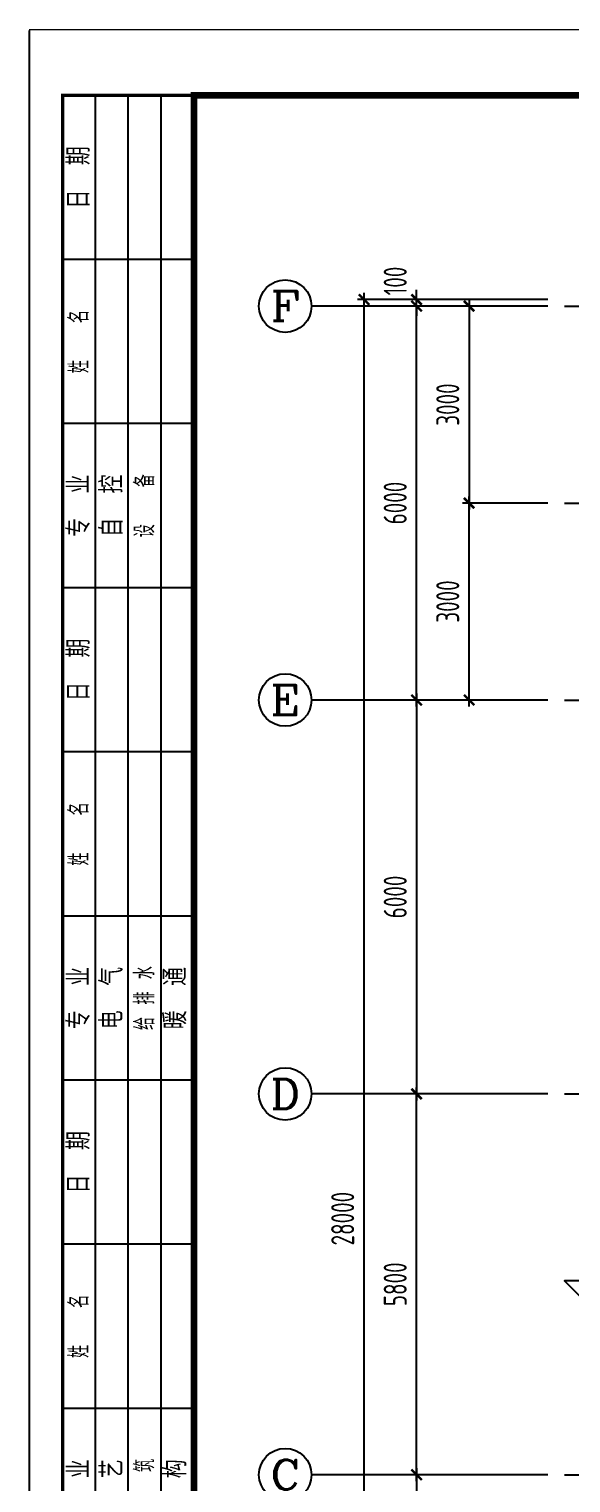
# Model space of a CAD drawing. Extents: x 297659 to 993057, y 192802 to 252212.
# Drawn here: x 804837 to 813087, y 212687 to 234832 of the extents above; entities that cross this region are included whole.
import ezdxf
from ezdxf.enums import TextEntityAlignment as Align

# ---------------------------------------------------------------- set-up
doc = ezdxf.new("R2010")
doc.units = 0
doc.header["$LTSCALE"] = 1000
doc.linetypes.add('DOTE', pattern=[2.42, 2, -0.2, 0.02, -0.2])
doc.layers.get('0').update_dxf_attribs({"linetype": 'CONTINUOUS'})
doc.layers.get('DEFPOINTS').update_dxf_attribs({"linetype": 'CONTINUOUS'})
for name, color, linetype in [('AXIS', 8, 'DOTE'), ('AXIS_DIM', 3, 'CONTINUOUS'), ('AXIS_TEXT', 3, 'CONTINUOUS'), ('FRAME', 3, 'CONTINUOUS'), ('THIN', 7, 'CONTINUOUS'), ('填充', 8, 'CONTINUOUS'), ('第三道尺寸线', 4, 'CONTINUOUS')]:
    doc.layers.add(name, color=color, linetype=linetype)
doc.styles.add('_AXIS', font='complex.shx', dxfattribs={"bigfont": 'gbcbig.shx'})
doc.styles.add('COMPLEX', font='COMPLEX')
doc.styles.add('DXFS', font='txt.shx', dxfattribs={"width": 0.7, "bigfont": 'dxfs.shx'})
doc.styles.add('TSSD_Dimension', font='tssdeng.shx', dxfattribs={"width": 0.7, "bigfont": 'hztxt.shx'})
doc.dimstyles.new('TSSD_100_100', dxfattribs={"dimtxt": 350, "dimasz": 150, "dimexe": 100, "dimexo": 250, "dimgap": 150, "dimtad": 1, "dimdec": 0, "dimzin": 0, "dimdsep": 46, "dimtxsty": 'TSSD_Dimension', "dimblk": 'ARCHTICK', "dimcen": 0, "dimdle": 100, "dimclrd": 3, "dimclre": 3, "dimclrt": 7, "dimadec": 0, "dimazin": 0, "dimtfac": 1, "dimtdec": 0, "dimtix": 1, "dimtmove": 2, "dimatfit": 3, "dimfxl": 100, "dimtolj": 1, "dimtzin": 0, "dimarcsym": 0})

# ---------------------------------------------------------------- blocks, each defined once
blk = doc.blocks.new('_ARCHTICK')
at = {"color": 0}
blk.add_lwpolyline([(-0.53, -0.53, 0.25, 0.25, 0), (0.53, 0.53, 0.5, 0.5, 0)], format="xyseb", dxfattribs=at)
blk = doc.blocks.new('*D126')
at = {"layer": 'AXIS_DIM', "color": 3, "lineweight": -2}
for p, q in [((810737, 212912), (810737, 208712)), ((812737, 212812), (810637, 212812)), ((812737, 208812), (810637, 208812))]:
    blk.add_line(p, q, dxfattribs=at)
at = {"layer": 'DEFPOINTS', "color": 0}
for p in [(812987, 212812), (810737, 208812), (812987, 208812)]:
    blk.add_point(p, dxfattribs=at)
at = {"layer": 'AXIS_DIM', "color": 3, "lineweight": -2, "xscale": 150, "yscale": 150, "zscale": 150}
for p, rotation in [((810737, 212812), 90), ((810737, 208812), 270)]:
    blk.add_blockref('_ARCHTICK', p, dxfattribs=dict(at, rotation=rotation))
at = {"layer": 'AXIS_DIM', "color": 7, "insert": (810412, 210812), "char_height": 350, "attachment_point": 5, "rotation": 90, "style": 'TSSD_Dimension'}
blk.add_mtext('\\A1;4000', dxfattribs=at)
blk = doc.blocks.new('*D127')
at = {"layer": 'AXIS_DIM', "color": 3, "lineweight": -2}
for p, q in [((812737, 224612), (810637, 224612)), ((810737, 224712), (810737, 218512)), ((812737, 218612), (810637, 218612))]:
    blk.add_line(p, q, dxfattribs=at)
at = {"layer": 'DEFPOINTS', "color": 0}
for p in [(812987, 224612), (810737, 218612), (812987, 218612)]:
    blk.add_point(p, dxfattribs=at)
at = {"layer": 'AXIS_DIM', "color": 3, "lineweight": -2, "xscale": 150, "yscale": 150, "zscale": 150}
for p, rotation in [((810737, 224612), 90), ((810737, 218612), 270)]:
    blk.add_blockref('_ARCHTICK', p, dxfattribs=dict(at, rotation=rotation))
at = {"layer": 'AXIS_DIM', "color": 7, "insert": (810412, 221612), "char_height": 350, "attachment_point": 5, "rotation": 90, "style": 'TSSD_Dimension'}
blk.add_mtext('\\A1;6000', dxfattribs=at)
blk = doc.blocks.new('*D128')
at = {"layer": 'AXIS_DIM', "color": 3, "lineweight": -2}
for p, q in [((809937, 202612), (809937, 230812)), ((812737, 230712), (809837, 230712)), ((812737, 202712), (809837, 202712))]:
    blk.add_line(p, q, dxfattribs=at)
at = {"layer": 'DEFPOINTS', "color": 0}
for p in [(809937, 230712), (812987, 230712), (812987, 202712)]:
    blk.add_point(p, dxfattribs=at)
at = {"layer": 'AXIS_DIM', "color": 3, "lineweight": -2, "xscale": 150, "yscale": 150, "zscale": 150}
for p, rotation in [((809937, 230712), 90), ((809937, 202712), 270)]:
    blk.add_blockref('_ARCHTICK', p, dxfattribs=dict(at, rotation=rotation))
at = {"layer": 'AXIS_DIM', "color": 7, "insert": (809612, 216712), "char_height": 350, "attachment_point": 5, "rotation": 90, "style": 'TSSD_Dimension'}
blk.add_mtext('\\A1;28000', dxfattribs=at)
blk = doc.blocks.new('*D130')
at = {"layer": 'AXIS_DIM', "color": 3, "lineweight": -2}
for p, q in [((810737, 230712), (810737, 230862)), ((812737, 230712), (810637, 230712)), ((812737, 230612), (810637, 230612)), ((810737, 230612), (810737, 230712)), ((810737, 230612), (810737, 230462))]:
    blk.add_line(p, q, dxfattribs=at)
at = {"layer": 'DEFPOINTS', "color": 0}
for p in [(810737, 230712), (812987, 230712), (812987, 230612)]:
    blk.add_point(p, dxfattribs=at)
at = {"layer": 'AXIS_DIM', "color": 3, "lineweight": -2, "xscale": 150, "yscale": 150, "zscale": 150}
for p, rotation in [((810737, 230712), 270), ((810737, 230612), 90)]:
    blk.add_blockref('_ARCHTICK', p, dxfattribs=dict(at, rotation=rotation))
at = {"layer": 'AXIS_DIM', "color": 7, "insert": (810412, 230994), "char_height": 350, "attachment_point": 5, "rotation": 90, "style": 'TSSD_Dimension'}
blk.add_mtext('\\A1;100', dxfattribs=at)
blk = doc.blocks.new('_AXISO')
blk.add_circle((0, 0), 0.5)
at = {"layer": 'AXIS_TEXT', "style": 'COMPLEX', "width": 1.041667}
blk.add_attdef('A', text='', height=0.56, dxfattribs=at).set_placement((-0.25, -0.28), (0.25, -0.28), align=Align.FIT)
blk = doc.blocks.new('*D131')
at = {"layer": 'AXIS_DIM', "color": 3, "lineweight": -2}
for p, q in [((812737, 218612), (810637, 218612)), ((810737, 212712), (810737, 218712)), ((812737, 212812), (810637, 212812))]:
    blk.add_line(p, q, dxfattribs=at)
at = {"layer": 'DEFPOINTS', "color": 0}
for p in [(810737, 218612), (812987, 218612), (812987, 212812)]:
    blk.add_point(p, dxfattribs=at)
at = {"layer": 'AXIS_DIM', "color": 3, "lineweight": -2, "xscale": 150, "yscale": 150, "zscale": 150}
for p, rotation in [((810737, 218612), 90), ((810737, 212812), 270)]:
    blk.add_blockref('_ARCHTICK', p, dxfattribs=dict(at, rotation=rotation))
at = {"layer": 'AXIS_DIM', "color": 7, "insert": (810412, 215712), "char_height": 350, "attachment_point": 5, "rotation": 90, "style": 'TSSD_Dimension'}
blk.add_mtext('\\A1;5800', dxfattribs=at)
blk = doc.blocks.new('*D137')
at = {"layer": 'AXIS_DIM', "color": 3, "lineweight": -2}
for p, q in [((812737, 230612), (810637, 230612)), ((810737, 224512), (810737, 230712)), ((812737, 224612), (810637, 224612))]:
    blk.add_line(p, q, dxfattribs=at)
at = {"layer": 'DEFPOINTS', "color": 0}
for p in [(810737, 230612), (812987, 230612), (812987, 224612)]:
    blk.add_point(p, dxfattribs=at)
at = {"layer": 'AXIS_DIM', "color": 3, "lineweight": -2, "xscale": 150, "yscale": 150, "zscale": 150}
for p, rotation in [((810737, 230612), 90), ((810737, 224612), 270)]:
    blk.add_blockref('_ARCHTICK', p, dxfattribs=dict(at, rotation=rotation))
at = {"layer": 'AXIS_DIM', "color": 7, "insert": (810412, 227612), "char_height": 350, "attachment_point": 5, "rotation": 90, "style": 'TSSD_Dimension'}
blk.add_mtext('\\A1;6000', dxfattribs=at)
blk = doc.blocks.new('*D146')
at = {"layer": 'DEFPOINTS', "color": 0}
for p in [(811537, 227612), (812987, 227612), (812987, 224612)]:
    blk.add_point(p, dxfattribs=at)
at = {"layer": '第三道尺寸线', "color": 3, "lineweight": -2}
for p, q in [((811537, 224512), (811537, 227712)), ((812737, 227612), (811437, 227612)), ((812737, 224612), (811437, 224612))]:
    blk.add_line(p, q, dxfattribs=at)
at = {"layer": '第三道尺寸线', "color": 3, "lineweight": -2, "xscale": 150, "yscale": 150, "zscale": 150}
for p, rotation in [((811537, 227612), 90), ((811537, 224612), 270)]:
    blk.add_blockref('_ARCHTICK', p, dxfattribs=dict(at, rotation=rotation))
at = {"layer": '第三道尺寸线', "color": 7, "insert": (811212, 226112), "char_height": 350, "attachment_point": 5, "rotation": 90, "style": 'TSSD_Dimension'}
blk.add_mtext('\\A1;3000', dxfattribs=at)
blk = doc.blocks.new('*D147')
at = {"layer": 'DEFPOINTS', "color": 0}
for p in [(812987, 230612), (811537, 227612), (812987, 227612)]:
    blk.add_point(p, dxfattribs=at)
at = {"layer": '第三道尺寸线', "color": 3, "lineweight": -2}
for p, q in [((812737, 230612), (811437, 230612)), ((811537, 230712), (811537, 227512)), ((812737, 227612), (811437, 227612))]:
    blk.add_line(p, q, dxfattribs=at)
at = {"layer": '第三道尺寸线', "color": 3, "lineweight": -2, "xscale": 150, "yscale": 150, "zscale": 150}
for p, rotation in [((811537, 230612), 90), ((811537, 227612), 270)]:
    blk.add_blockref('_ARCHTICK', p, dxfattribs=dict(at, rotation=rotation))
at = {"layer": '第三道尺寸线', "color": 7, "insert": (811212, 229112), "char_height": 350, "attachment_point": 5, "rotation": 90, "style": 'TSSD_Dimension'}
blk.add_mtext('\\A1;3000', dxfattribs=at)
blk = doc.blocks.new('A$C2F0C53E4')
at = {"layer": 'FRAME', "lineweight": 18}
blk.add_line((0, 0), (0, 42000), dxfattribs=at)
at = {"layer": 'FRAME'}
for points in [[(10, 42010, 20, 20, 0), (10, 10, 20, 20, 0), (59410, 10, 20, 20, 0), (59410, 42010, 20, 20, 0)], [(2510, 41010, 100, 100, 0), (2510, 1010, 100, 100, 0), (58410, 1010, 100, 100, 0), (58410, 41010, 100, 100, 0)]]:
    blk.add_lwpolyline(points, format="xyseb", close=True, dxfattribs=at)
blk.add_lwpolyline([(2510, 41010, 50, 50, 0), (510, 41010, 50, 50, 0), (510, 18510, 50, 50, 0), (2510, 18510, 50, 50, 0)], format="xyseb", dxfattribs=at)
for points in [[(1010, 18510), (1010, 41010)], [(1510, 18510), (1510, 41010)], [(2010, 18510), (2010, 41010)], [(2510, 38510), (510, 38510)], [(2510, 36010), (510, 36010)], [(2510, 33510), (510, 33510)], [(2510, 31010), (510, 31010)], [(2510, 28510), (510, 28510)], [(2510, 26010), (510, 26010)], [(2510, 23510), (510, 23510)], [(2510, 21010), (510, 21010)]]:
    blk.add_lwpolyline(points, dxfattribs=at)
at = {"layer": 'FRAME', "char_height": 300, "attachment_point": 5, "rotation": 90, "style": 'DXFS'}
for s, insert, width in [('{\\f宋体|b0|i0|c134|p2;日\\Ftxt.shx,dxfs.shx|c134;  \\f宋体|b0|i0|c134|p2;期\\P}', (760, 39760), 1132.5), ('姓   名', (760, 37260), 1185), ('{\\f宋体|b0|i0|c134|p2;专\\Ftxt.shx,dxfs.shx|c134;  \\f宋体|b0|i0|c134|p2;业\\P}', (760, 34760), 1203.38), ('{\\f宋体|b0|i0|c134|p2;自\\Ftxt.shx,dxfs.shx|c134;  \\f宋体|b0|i0|c134|p2;控\\P}', (1260, 34760), 1148.25), ('设   备', (1760, 34760), 1227), ('{\\f宋体|b0|i0|c134|p2;日\\Ftxt.shx,dxfs.shx|c134;  \\f宋体|b0|i0|c134|p2;期\\P}', (760, 32260), 1132.5), ('姓   名', (760, 29760), 1185), ('{\\f宋体|b0|i0|c134|p2;专\\Ftxt.shx,dxfs.shx|c134;  \\f宋体|b0|i0|c134|p2;业\\P}', (760, 27260), 1203.38), ('{\\f宋体|b0|i0|c134|p2;电\\Ftxt.shx,dxfs.shx|c134;  \\f宋体|b0|i0|c134|p2;气\\P}', (1260, 27260), 1182.38), ('给 排 水', (1760, 27260), 1352.62), ('{\\f宋体|b0|i0|c134|p2;暖\\Ftxt.shx,dxfs.shx|c134;  \\f宋体|b0|i0|c134|p2;通\\P}', (2230, 27260), 1200.75), ('{\\f宋体|b0|i0|c134|p2;日\\Ftxt.shx,dxfs.shx|c134;  \\f宋体|b0|i0|c134|p2;期\\P}', (760, 24760), 1132.5), ('姓   名', (760, 22260), 1185), ('{\\f宋体|b0|i0|c134|p2;专\\Ftxt.shx,dxfs.shx|c134;  \\f宋体|b0|i0|c134|p2;业\\P}', (760, 19760), 1203.38), ('{\\f宋体|b0|i0|c134|p2;工\\Ftxt.shx,dxfs.shx|c134;  \\f宋体|b0|i0|c134|p2;艺\\P}', (1260, 19760), 1177.12), ('建   筑', (1760, 19760), 1206), ('{\\f宋体|b0|i0|c134|p2;结\\Ftxt.shx,dxfs.shx|c134;  \\f宋体|b0|i0|c134|p2;构\\P}', (2230, 19760), 1192.88)]:
    blk.add_mtext(s, dxfattribs=dict(at, insert=insert, width=width))

msp = doc.modelspace()

# ---------------------------------------------------------------- linework, layer by layer
at = {"layer": 'AXIS'}
for p, q in [((812986.971, 230611.708), (830286.971, 230611.708)), ((812986.971, 227611.708), (830286.971, 227611.708)), ((812986.971, 224611.708), (830286.971, 224611.708)), ((812986.971, 218611.708), (830286.971, 218611.708)), ((812986.971, 212811.708), (830286.971, 212811.708))]:
    msp.add_line(p, q, dxfattribs=at)
at = {"layer": 'AXIS_TEXT'}
for p, q in [((812736.971, 230611.708), (809137.045, 230611.708)), ((812736.971, 224611.708), (809137.045, 224611.708)), ((812736.971, 218611.708), (809137.045, 218611.708)), ((812736.971, 212811.708), (809137.045, 212811.708))]:
    msp.add_line(p, q, dxfattribs=at)
at = {"layer": 'THIN'}
msp.add_lwpolyline([(814265.433, 215763.891), (812986.971, 215763.891), (813286.971, 215463.891), (813586.971, 215763.891)], dxfattribs=at)

# ---------------------------------------------------------------- block references
at = {"layer": 'AXIS_TEXT'}
ref = msp.add_blockref('_AXISO', (808737.045, 230611.708), dxfattribs=dict(at, xscale=800, yscale=800, zscale=800))
ref.add_attrib('A', 'F', dxfattribs={"height": 452.548, "style": '_AXIS', "width": 1.3125}).set_placement((808510.771, 230385.434), (808963.319, 230385.434), align=Align.FIT)
ref = msp.add_blockref('_AXISO', (808737.045, 224611.708), dxfattribs=dict(at, xscale=800, yscale=800, zscale=800))
ref.add_attrib('A', 'E', dxfattribs={"height": 452.548, "style": '_AXIS', "width": 1.3125}).set_placement((808510.771, 224385.434), (808963.319, 224385.434), align=Align.FIT)
ref = msp.add_blockref('_AXISO', (808737.045, 218611.708), dxfattribs=dict(at, xscale=800, yscale=800, zscale=800))
ref.add_attrib('A', 'D', dxfattribs={"height": 452.548, "style": '_AXIS', "width": 1.235294}).set_placement((808510.771, 218385.434), (808963.319, 218385.434), align=Align.FIT)
ref = msp.add_blockref('_AXISO', (808737.045, 212811.708), dxfattribs=dict(at, xscale=800, yscale=800, zscale=800))
ref.add_attrib('A', 'C', dxfattribs={"height": 452.548, "style": '_AXIS', "width": 1.4}).set_placement((808510.771, 212585.434), (808963.319, 212585.434), align=Align.FIT)
at = {"layer": '填充'}
msp.add_blockref('A$C2F0C53E4', (804836.971, 192811.708), dxfattribs=at)

# ---------------------------------------------------------------- dimensions: what is measured, and where the dimension line sits
at = {"layer": 'AXIS_DIM'}
dim = msp.add_linear_dim(base=(810737.045, 230711.708), p1=(812986.971, 230611.708), p2=(812986.971, 230711.708), angle=270, dimstyle='TSSD_100_100', dxfattribs=at)
dim.commit()
dim.dimension.update_dxf_attribs({"geometry": '*D130', "text_midpoint": (810412.045, 230993.952), "dimtype": 128})
for p1, p2, distance, picture, middle in [((812986.971, 202711.708), (812986.971, 230711.708), 3049.927, '*D128', (809612.045, 216711.708)), ((812986.971, 224611.708), (812986.971, 230611.708), 2249.927, '*D137', (810412.045, 227611.708)), ((812986.971, 224611.708), (812986.971, 218611.708), -2249.927, '*D127', (810412.045, 221611.708)), ((812986.971, 212811.708), (812986.971, 218611.708), 2249.927, '*D131', (810412.045, 215711.708)), ((812986.971, 212811.708), (812986.971, 208811.708), -2249.927, '*D126', (810412.045, 210811.708))]:
    dim = msp.add_aligned_dim(p1=p1, p2=p2, distance=distance, dimstyle='TSSD_100_100', dxfattribs=at)
    dim.commit()
    dim.dimension.update_dxf_attribs({"geometry": picture, "text_midpoint": middle})
at = {"layer": '第三道尺寸线'}
for p1, angle, picture, middle in [((812986.971, 230611.708), 270, '*D147', (811212.045, 229111.708)), ((812986.971, 224611.708), 90, '*D146', (811212.045, 226111.708))]:
    dim = msp.add_linear_dim(base=(811537.045, 227611.708), p1=p1, p2=(812986.971, 227611.708), angle=angle, dimstyle='TSSD_100_100', dxfattribs=at)
    dim.commit()
    dim.dimension.update_dxf_attribs({"geometry": picture, "text_midpoint": middle})

doc.saveas('drawing.dxf')
